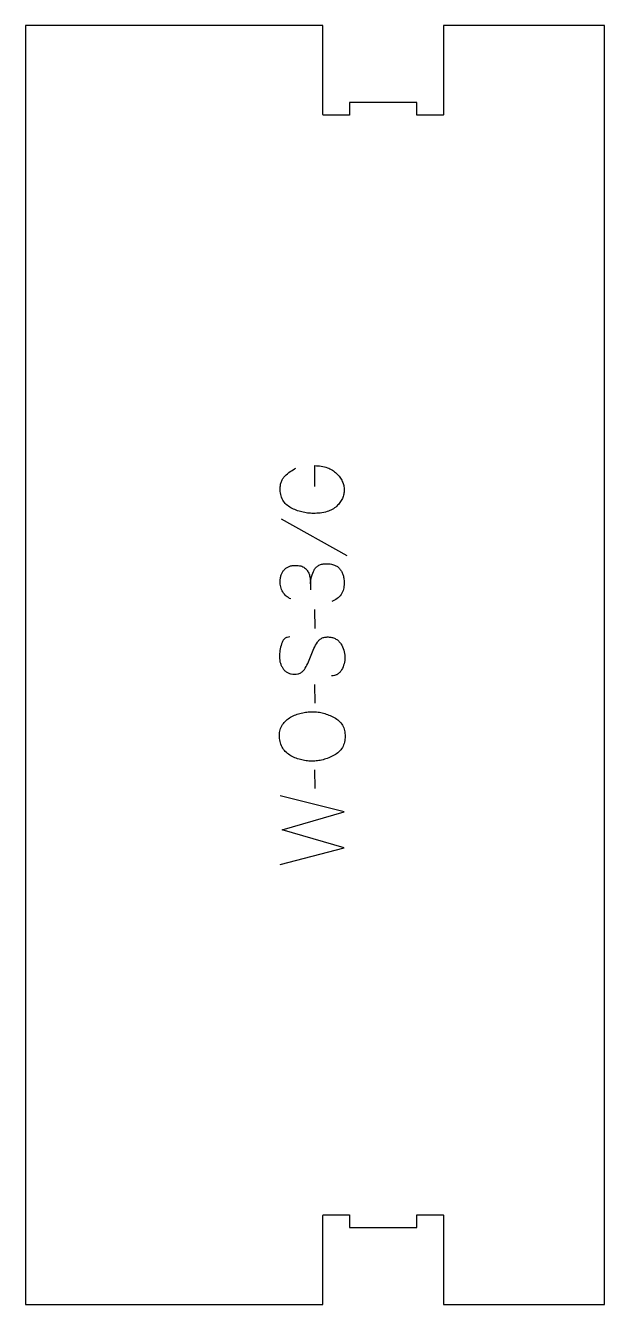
# Model space of a CAD drawing. Extents: x 0 to 271, y 0 to 600.
import ezdxf

# ---------------------------------------------------------------- set-up
doc = ezdxf.new("R2010")
doc.units = 0
doc.layers.add('1_ANYTOOL_1MMDEEP_LABELS_S', color=2, linetype='CONTINUOUS')
doc.layers.add('4_ANYTOOL_CUTTHROUGH_OUTSI', color=5, linetype='CONTINUOUS')

msp = doc.modelspace()

# ---------------------------------------------------------------- linework, layer by layer
at = {"layer": '1_ANYTOOL_1MMDEEP_LABELS_S'}
for p, q in [((119.889007, 368.235714), (150.660436, 351.05)), ((135.531864, 325.721429), (135.617579, 316.935714)), ((135.531864, 290.664286), (135.617579, 281.878571)), ((135.531864, 250.635714), (135.617579, 241.85))]:
    msp.add_line(p, q, dxfattribs=at)
for points in [[(135.617579, 383.45), (135.660436, 393.221429, -0.031732), (138.667838, 392.953318, -0.048764), (141.585436, 392.208929, -0.050291), (143.895944, 391.099216, -0.060119), (145.903293, 389.514286, -0.036578), (147.38971, 387.782266, -0.050793), (148.549722, 385.823214, -0.051881), (149.217466, 383.870197, -0.053919), (149.460436, 381.821429, -0.055881), (149.253492, 379.786281, -0.055271), (148.603293, 377.846429, -0.05403), (147.444099, 375.920452, -0.038531), (145.94615, 374.235714, -0.067281), (143.835136, 372.688001, -0.049165), (141.414007, 371.664286, -0.047412), (138.210089, 370.991359, -0.028075), (134.931864, 370.807143, -0.03109), (132.240285, 370.974669, -0.031496), (129.590793, 371.476786, -0.031425), (126.962549, 372.327658, -0.02824), (124.453293, 373.485714, -0.064555), (122.301768, 375.014518, -0.078906), (120.676507, 377.080357, -0.076878), (119.701958, 379.703958, -0.050594), (119.417579, 382.507143, -0.039946), (119.550375, 384.166704, -0.052714), (119.985436, 385.769643, -0.053511), (120.70077, 387.15284, -0.05153), (121.689007, 388.357143, -0.040443), (124.112149, 390.397367, -0.04035), (126.831864, 392.021429)], [(124.34615, 330.692857, -0.060092), (122.260017, 332.081074, -0.080583), (120.649722, 333.982143, -0.079919), (119.701956, 336.338208, -0.055798), (119.417579, 338.878571, -0.035013), (119.526666, 340.434471, -0.047512), (119.889007, 341.948214, -0.048382), (120.475047, 343.23764, -0.050886), (121.303293, 344.385714, -0.060051), (122.350081, 345.311618, -0.058597), (123.585436, 345.966071, -0.056917), (125.096351, 346.362201, -0.03878), (126.660436, 346.464286, -0.02544), (127.898153, 346.40127, -0.041152), (129.114007, 346.175, -0.042175), (130.054278, 345.831186, -0.059142), (130.903293, 345.307143, -0.068767), (132.135788, 344.016447, -0.072211), (132.960436, 342.435714, -0.043093), (133.428029, 340.608603, -0.035742), (133.603293, 338.728571, -0.002283), (133.634686, 336.875107, -0.003092), (133.64615, 335.021429)], [(133.64615, 337.807143, -0.052004), (134.158953, 341.140225, -0.057563), (135.381864, 344.278571, -0.070633), (136.306468, 345.553107, -0.079113), (137.562222, 346.496429, -0.075641), (139.21708, 347.073217, -0.046128), (140.974722, 347.235714, -0.033924), (142.941496, 347.102118, -0.057836), (144.842579, 346.614286, -0.060832), (146.271553, 345.855308, -0.072757), (147.44615, 344.75, -0.05358), (148.327232, 343.355408, -0.043301), (148.924722, 341.814286, -0.042335), (149.306971, 339.915798, -0.028525), (149.417579, 337.978571, -0.059964), (149.091221, 335.26707, -0.089395), (147.992579, 332.792857, -0.089624), (146.108132, 330.86869, -0.061164), (143.717579, 329.578571)], [(124.003293, 312.907143, 0.071867), (122.666686, 312.714029, 0.100684), (121.485436, 312.0875, 0.047558), (121.008985, 311.612946, 0.038563), (120.620257, 311.062946, 0.037928), (120.272789, 310.365759, 0.026634), (120.017579, 309.628571, 0.028461), (119.331596, 306.605238, 0.041577), (119.074722, 303.521429, 0.036938), (119.185861, 302.019069, 0.041531), (119.530079, 300.553571, 0.041583), (120.107287, 299.176195, 0.038125), (120.89615, 297.907143, 0.057611), (121.888054, 296.83699, 0.065808), (123.10865, 296.042857, 0.06469), (124.568205, 295.565361, 0.046778), (126.103293, 295.421429, 0.052235), (127.653135, 295.583784, 0.075448), (129.103293, 296.128571, 0.076671), (130.276346, 297.044663, 0.061023), (131.160436, 298.25, 0.021951), (132.687782, 301.278854, 0.018213), (133.967579, 304.421429, -0.02405), (135.273041, 307.522913, -0.02981), (136.903293, 310.464286, -0.068439), (137.869224, 311.605588, -0.079282), (139.12115, 312.414286, -0.076308), (140.699832, 312.839285, -0.047772), (142.34615, 312.864286, -0.046243), (144.02711, 312.571051, -0.06359), (145.597936, 311.921429, -0.064671), (146.882125, 310.948605, -0.057073), (147.89615, 309.692857, -0.067522), (149.259061, 306.724549, -0.070793), (149.760436, 303.5, -0.064027), (149.397921, 300.360985, -0.070447), (148.217579, 297.435714, -0.054374), (147.367946, 296.277297, -0.074742), (146.256864, 295.378571, -0.075199), (144.950486, 294.855564, -0.057737), (143.54615, 294.692857)]]:
    msp.add_lwpolyline(points, format="xyb", dxfattribs=at)
msp.add_lwpolyline([(119.074722, 266.707143, -0.064784), (119.422643, 269.381098, -0.088904), (120.553293, 271.807143, -0.05419), (122.245423, 273.729707, -0.051179), (124.303293, 275.257143, -0.041653), (126.732066, 276.439342, -0.036749), (129.317579, 277.228571, -0.024892), (131.936842, 277.686351, -0.030823), (134.589007, 277.85, -0.034269), (137.161504, 277.67348, -0.031918), (139.689007, 277.158929, -0.031725), (142.298404, 276.270742, -0.026303), (144.789007, 275.085714, -0.058719), (146.950755, 273.561934, -0.077745), (148.614007, 271.523214, -0.077243), (149.592845, 269.036226, -0.055252), (149.889007, 266.364286, -0.054051), (149.590428, 263.610361, -0.077615), (148.592579, 261.044643, -0.078558), (146.905505, 258.96957, -0.060481), (144.703293, 257.428571, -0.02629), (142.164074, 256.241911, -0.031299), (139.506864, 255.355357, -0.031469), (136.920049, 254.840319, -0.033416), (134.289007, 254.664286, -0.032847), (131.572059, 254.842964, -0.035049), (128.905079, 255.3875, -0.03503), (126.32804, 256.303474, -0.032231), (123.89615, 257.557143, -0.062518), (121.829056, 259.179032, -0.074052), (120.280079, 261.291071, -0.072322), (119.349188, 263.917925, -0.049083)], format="xyb", close=True, dxfattribs=at)
msp.add_lwpolyline([(119.417579, 206.278571), (149.417579, 213.992857), (120.317579, 222.435714), (149.417579, 230.921429), (119.417579, 238.421429)], dxfattribs=at)
at = {"layer": '4_ANYTOOL_CUTTHROUGH_OUTSI'}
msp.add_lwpolyline([(152.000316, 36), (183.499983, 36), (183.499983, 41.75, -0.414214), (183.749983, 42), (195.749983, 42, -0.414214), (195.999983, 41.75), (195.999983, 0), (271.499983, 0), (271.499983, 599.5), (195.999983, 599.5), (195.999983, 557.75, -0.414214), (195.749983, 557.5), (183.749983, 557.5, -0.414214), (183.499983, 557.75), (183.499983, 563.5), (152.000316, 563.5), (152.000316, 557.75, -0.414214), (151.750316, 557.5), (139.750316, 557.5, -0.414214), (139.500316, 557.75), (139.500366, 599.499762), (0, 599.499993), (0, 0.000007), (139.500366, 0.000238), (139.500316, 41.75, -0.414214), (139.750316, 42), (151.750316, 42, -0.414214), (152.000316, 41.75)], format="xyb", close=True, dxfattribs=at)

doc.saveas('drawing.dxf')
